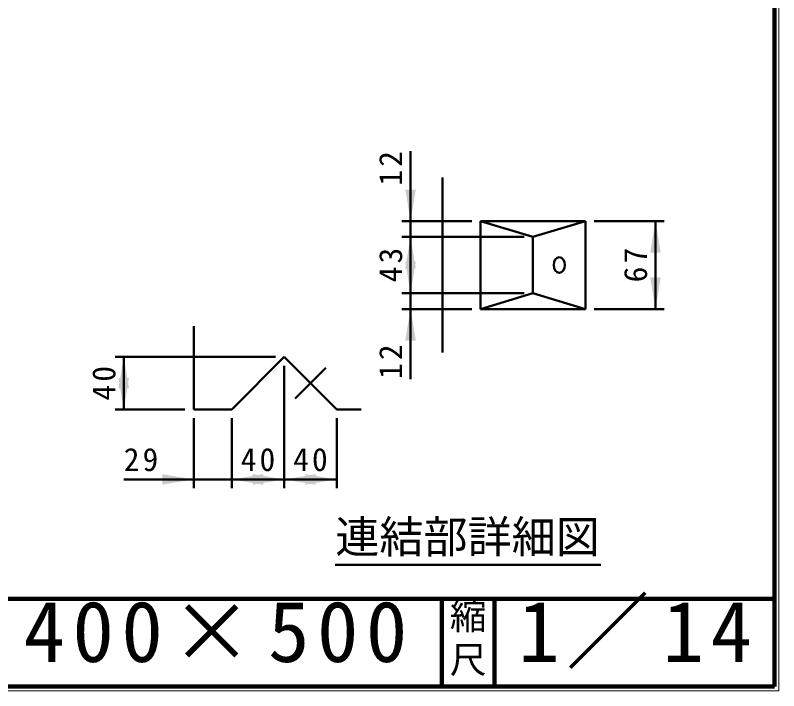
# Model space of a CAD drawing. Units: millimetres, scale not verified, with parts at other scales. Extents: x 100 to 4105, y 100 to 2870.
# Drawn here: x 3232 to 4105, y 100 to 872 of the extents above; entities that cross this region are included whole.
import ezdxf
from ezdxf.enums import TextEntityAlignment as Align

# ---------------------------------------------------------------- set-up
doc = ezdxf.new("R2010")
doc.units = ezdxf.units.MM
doc.header["$LTSCALE"] = 5
doc.linetypes.add('USER2', pattern=[13.4, 10, -1.2, 1, -1.2])
doc.layers.add('V-nasSTD', color=7, linetype='Continuous', lineweight=35)
doc.styles.add('ＭＳ ゴシック', font='')
doc.styles.get('ＭＳ ゴシック').set_extended_font_data('MS Gothic')

msp = doc.modelspace()

# ---------------------------------------------------------------- hatches: boundary and pattern name
at = {"layer": 'V-nasSTD'}
for points in [[(3678.047, 672.688), (3684.047, 636.688), (3690.047, 672.688)], [(3970.047, 600.688), (3964.047, 636.688), (3958.047, 600.688)], [(3690.047, 582.688), (3684.047, 618.688), (3678.047, 582.688)], [(3678.047, 590.188), (3684.047, 554.188), (3690.047, 590.188)], [(3958.047, 572.188), (3964.047, 536.188), (3970.047, 572.188)], [(3690.047, 500.188), (3684.047, 536.188), (3678.047, 500.188)], [(3362.138, 445.41), (3356.138, 481.41), (3350.138, 445.41)], [(3350.138, 457.41), (3356.138, 421.41), (3362.138, 457.41)], [(3400.138, 335.41), (3436.138, 341.41), (3400.138, 347.41)], [(3515.638, 347.41), (3479.638, 341.41), (3515.638, 335.41)], [(3503.638, 335.41), (3539.638, 341.41), (3503.638, 347.41)], [(3575.638, 347.41), (3539.638, 341.41), (3575.638, 335.41)], [(3563.638, 335.41), (3599.638, 341.41), (3563.638, 347.41)]]:
    msp.add_hatch(color=256, dxfattribs=at).paths.add_polyline_path(points)

# ---------------------------------------------------------------- linework, layer by layer
at = {"layer": 'V-nasSTD', "lineweight": 100}
for p, q in [((4100, 105), (4100, 2865)), ((105, 205), (4100, 205)), ((3720, 205), (3720, 105)), ((3780, 205), (3780, 105)), ((105, 105), (4100, 105))]:
    msp.add_line(p, q, dxfattribs=at)
at = {"layer": 'V-nasSTD', "lineweight": 50}
for p, q in [((3684.047, 716.688), (3684.047, 636.688)), ((3720.547, 686.438), (3720.547, 486.438)), ((3754.047, 636.688), (3674.047, 636.688)), ((3684.047, 618.688), (3684.047, 636.688)), ((3764.047, 636.688), (3764.047, 536.188)), ((3764.047, 636.688), (3884.047, 636.688)), ((3764.047, 636.688), (3824.047, 618.688)), ((3824.047, 618.688), (3884.047, 636.688)), ((3884.047, 636.688), (3884.047, 536.188)), ((3894.047, 636.688), (3974.047, 636.688)), ((3964.047, 536.188), (3964.047, 636.688)), ((3814.047, 618.688), (3674.047, 618.688)), ((3684.047, 554.188), (3684.047, 618.688)), ((3824.047, 618.688), (3824.047, 554.188)), ((3814.047, 554.188), (3674.047, 554.188)), ((3684.047, 536.188), (3684.047, 554.188)), ((3764.047, 536.188), (3824.047, 554.188)), ((3824.047, 554.188), (3884.047, 536.188)), ((3754.047, 536.188), (3674.047, 536.188)), ((3684.047, 456.188), (3684.047, 536.188)), ((3764.047, 536.188), (3884.047, 536.188)), ((3894.047, 536.188), (3974.047, 536.188)), ((3436.138, 516.41), (3436.138, 421.41)), ((3529.638, 481.41), (3346.138, 481.41)), ((3356.138, 421.41), (3356.138, 481.41)), ((3479.638, 421.41), (3539.638, 481.41)), ((3539.638, 481.41), (3599.638, 421.41)), ((3539.638, 471.41), (3539.638, 331.41)), ((3426.138, 421.41), (3346.138, 421.41)), ((3436.138, 421.41), (3479.638, 421.41)), ((3599.638, 421.41), (3627.638, 421.41)), ((3436.138, 411.41), (3436.138, 331.41)), ((3479.638, 411.41), (3479.638, 331.41)), ((3599.638, 411.41), (3599.638, 331.41)), ((3356.138, 341.41), (3436.138, 341.41)), ((3436.138, 341.41), (3479.638, 341.41)), ((3479.638, 341.41), (3539.638, 341.41)), ((3539.638, 341.41), (3599.638, 341.41)), ((3598.038, 243.956), (3901.446, 243.956))]:
    msp.add_line(p, q, dxfattribs=at)
at = {"layer": 'V-nasSTD', "linetype": 'USER2', "lineweight": 50}
msp.add_line((3551.96, 433.732), (3587.316, 469.087), dxfattribs=at)
at = {"layer": 'V-nasSTD', "lineweight": 13}
msp.add_lwpolyline([(100, 100), (100, 2870), (4105, 2870), (4105, 100)], close=True, dxfattribs=at)
at = {"layer": 'V-nasSTD', "lineweight": 50}
msp.add_ellipse((3854.047, 586.438), major_axis=(0, 9), ratio=0.707107, dxfattribs=at)

# ---------------------------------------------------------------- texts
at = {"layer": 'V-nasSTD', "style": 'ＭＳ ゴシック'}
for s, height, p in [('連結部詳細図', 36.95, (3598.038, 294.356)), ('縮', 30.79, (3728.982, 200.999)), ('尺', 30.79, (3728.976, 151.01))]:
    msp.add_text(s, height=height, dxfattribs=at).set_placement(p, align=Align.TOP_LEFT)
at = {"layer": 'V-nasSTD', "char_height": 26.39, "attachment_point": 1, "rotation": 90, "style": 'ＭＳ ゴシック'}
for s, insert in [('\\T1.2;12', (3648.047, 677.088)), ('\\T1.2;43', (3648.047, 566.638)), ('\\T1.2;67', (3928.047, 566.638)), ('\\T1.2;12', (3648.047, 456.188)), ('\\T1.2;40', (3320.138, 431.61))]:
    msp.add_mtext(s, dxfattribs=dict(at, insert=insert))
at = {"layer": 'V-nasSTD', "attachment_point": 1, "style": 'ＭＳ ゴシック'}
for s, insert, char_height in [('\\T1.2;29', (3356.138, 377.41), 26.39), ('\\T1.2;40', (3489.838, 377.41), 26.39), ('\\T1.2;40', (3549.838, 377.41), 26.39), ('\\T1.16;1／14', (3807.033, 202.582), 69.65), ('\\T1.18;400×500', (3241.581, 202.508), 69.65)]:
    msp.add_mtext(s, dxfattribs=dict(at, insert=insert, char_height=char_height))

doc.saveas('drawing.dxf')
